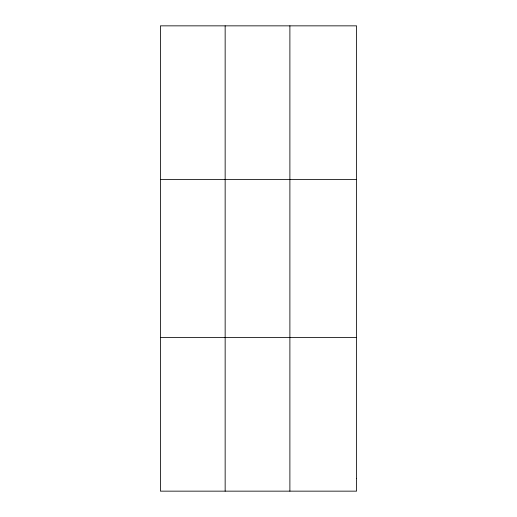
<?xml version="1.0" encoding="UTF-8"?>
<svg xmlns="http://www.w3.org/2000/svg" width="517" height="517" viewBox="0 0 517 517"><rect width="100%" height="100%" fill="white"/><g stroke="black" fill="none" stroke-linecap="round" stroke-linejoin="round"><path stroke-width="0.78" d="M225.153 491.15L225.153 25.85M289.888 491.15L289.888 25.85M160.419 179.399L356.581 179.399M160.419 337.601L356.581 337.601M356.581 478.354L356.581 491.15L160.419 491.15L160.419 25.85L356.581 25.85L356.581 478.354"/></g></svg>
